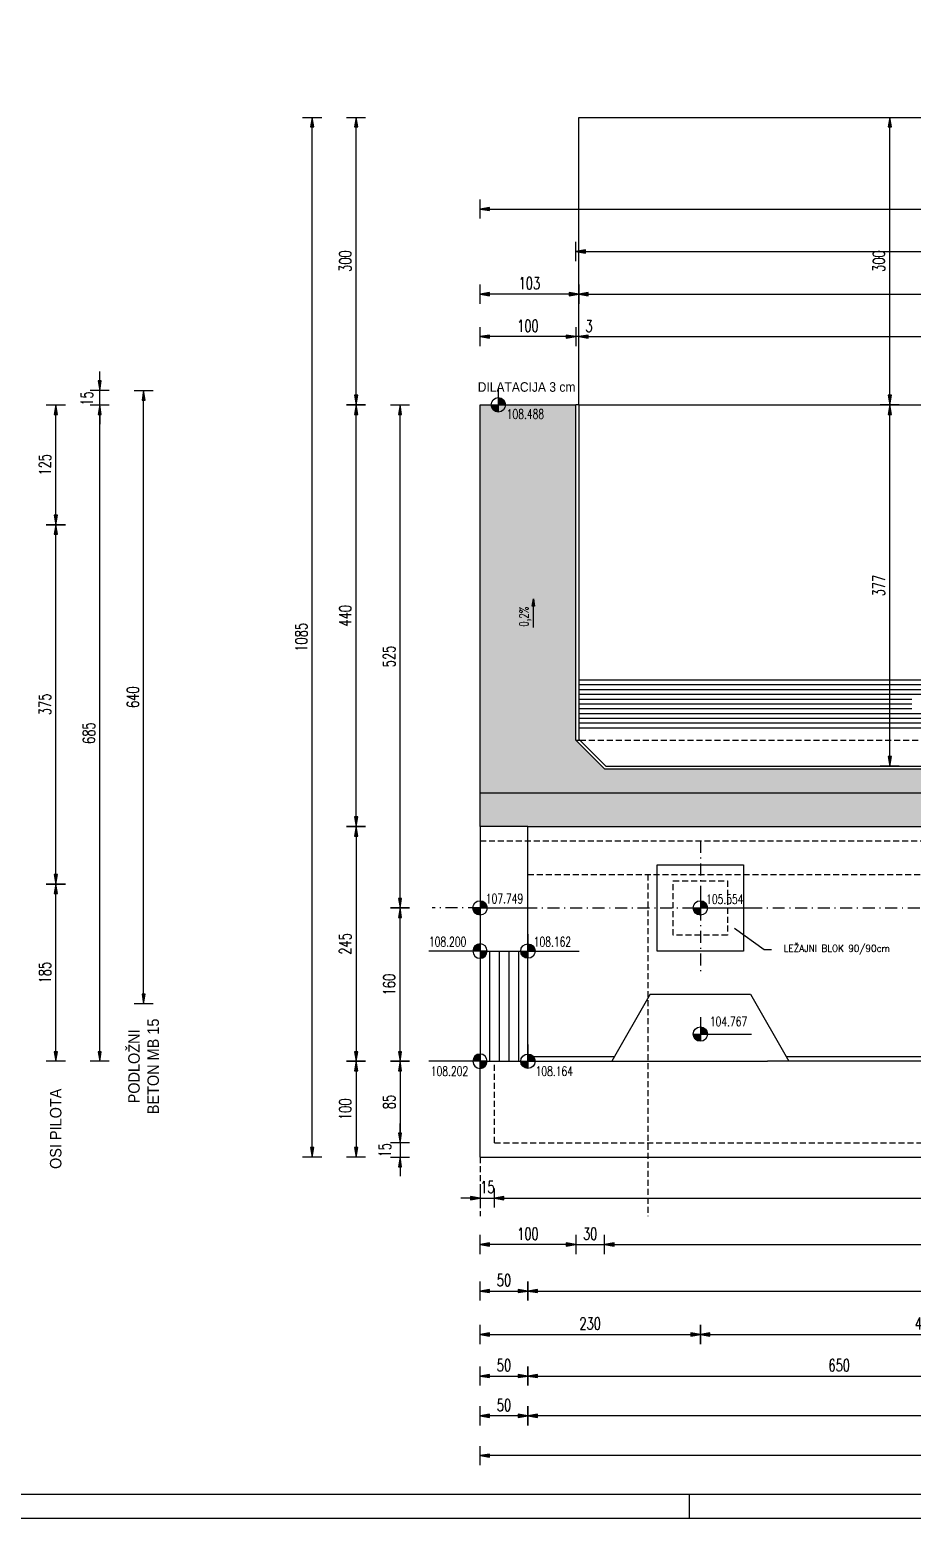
# Model space of a CAD drawing. Extents: x 4294 to 9958, y 64482 to 68154.
# Drawn here: x 6494 to 7415, y 64482 to 66035 of the extents above; entities that cross this region are included whole.
import ezdxf
from ezdxf.enums import TextEntityAlignment as Align

# ---------------------------------------------------------------- set-up
doc = ezdxf.new("R2010")
doc.units = 0
doc.header["$LTSCALE"] = 50
doc.header["$PDMODE"] = 34
doc.header["$PDSIZE"] = 5
doc.linetypes.add('CENTER', pattern=[0.47, 0.25, -0.1, 0.02, -0.1])
doc.linetypes.add('HIDDEN2', pattern=[0.1875, 0.125, -0.0625])
doc.layers.get('DEFPOINTS').update_dxf_attribs({"linetype": 'CONTINUOUS'})
for name, color, linetype in [('BETON', 7, 'CONTINUOUS'), ('BETON tan', 40, 'CONTINUOUS'), ('FILE', 8, 'CONTINUOUS'), ('KOTE', 4, 'CONTINUOUS'), ('NEVIDLJIVO', 9, 'HIDDEN2'), ('OSI', 2, 'CENTER'), ('POM', 9, 'CONTINUOUS'), ('TANKO', 8, 'CONTINUOUS'), ('TEKST', 7, 'CONTINUOUS')]:
    doc.layers.add(name, color=color, linetype=linetype)
doc.styles.add('KOTE', font='romans.shx', dxfattribs={"width": 0.7})
doc.styles.get("Standard").update_dxf_attribs({"font": 'romans.shx', "width": 0.9})
doc.dimstyles.new('M50', dxfattribs={"dimscale": 100, "dimtxt": 0.125, "dimasz": 0.1, "dimexe": 0.4, "dimexo": 2, "dimgap": 0.05, "dimtad": 1, "dimdec": 1, "dimrnd": 0.01, "dimdsep": 46, "dimtxsty": 'KOTE', "dimblk1": 'S', "dimblk2": 'S', "dimsah": 1, "dimcen": 0.4, "dimdle": 0.4, "dimse1": 1, "dimse2": 1, "dimclrd": 8, "dimclre": 251, "dimclrt": 4, "dimadec": 0, "dimazin": 0, "dimtfac": 1, "dimtdec": 1, "dimtmove": 2, "dimatfit": 3, "dimldrblk": 'S', "dimfxl": 0, "dimtvp": 1, "dimtolj": 1, "dimtzin": 4, "dimarcsym": 0})

# ---------------------------------------------------------------- blocks, each defined once
blk = doc.blocks.new('S')
at = {"layer": 'KOTE', "color": 9}
blk.add_line((0, 1), (0, -1), dxfattribs=at)
blk.add_lwpolyline([(-1, 0.17), (-1, -0.17), (0, 0)], close=True, dxfattribs=at)
at = {"layer": 'KOTE', "color": 9, "linetype": 'ByBlock'}
blk.add_solid([(-1, 0.17), (-1, -0.17), (0, 0)], dxfattribs=at)
blk = doc.blocks.new('*D302')
at = {"layer": 'DEFPOINTS', "color": 0}
for p in [(6114.4, 65143.4), (6521.2, 65143.4), (6204.4, 64958.4)]:
    blk.add_point(p, dxfattribs=at)
at = {"layer": 'POM', "color": 8, "lineweight": -2}
blk.add_line((6521.2, 64968.4), (6521.2, 65133.4), dxfattribs=at)
at = {"layer": 'POM', "color": 8, "lineweight": -2, "xscale": 10, "yscale": 10, "zscale": 10}
for p, rotation in [((6521.2, 65143.4), 90), ((6521.2, 64958.4), 270)]:
    blk.add_blockref('S', p, dxfattribs=dict(at, rotation=rotation))
at = {"layer": 'POM', "color": 4, "insert": (6509.9, 65050.9), "char_height": 12.5, "attachment_point": 5, "rotation": 90, "style": 'KOTE'}
blk.add_mtext('\\A1;185', dxfattribs=at)
blk = doc.blocks.new('*D303')
at = {"layer": 'DEFPOINTS', "color": 0}
for p in [(6114.4, 65518.4), (6521.2, 65518.4), (6114.4, 65143.4)]:
    blk.add_point(p, dxfattribs=at)
at = {"layer": 'POM', "color": 8, "lineweight": -2}
blk.add_line((6521.2, 65153.4), (6521.2, 65508.4), dxfattribs=at)
at = {"layer": 'POM', "color": 8, "lineweight": -2, "xscale": 10, "yscale": 10, "zscale": 10}
for p, rotation in [((6521.2, 65518.4), 90), ((6521.2, 65143.4), 270)]:
    blk.add_blockref('S', p, dxfattribs=dict(at, rotation=rotation))
at = {"layer": 'POM', "color": 4, "insert": (6509.9, 65330.9), "char_height": 12.5, "attachment_point": 5, "rotation": 90, "style": 'KOTE'}
blk.add_mtext('\\A1;375', dxfattribs=at)
blk = doc.blocks.new('*D304')
at = {"layer": 'DEFPOINTS', "color": 0}
for p in [(6304.4, 65643.4), (6521.2, 65643.4), (6114.4, 65518.4)]:
    blk.add_point(p, dxfattribs=at)
at = {"layer": 'POM', "color": 8, "lineweight": -2}
blk.add_line((6521.2, 65528.4), (6521.2, 65633.4), dxfattribs=at)
at = {"layer": 'POM', "color": 8, "lineweight": -2, "xscale": 10, "yscale": 10, "zscale": 10}
for p, rotation in [((6521.2, 65643.4), 90), ((6521.2, 65518.4), 270)]:
    blk.add_blockref('S', p, dxfattribs=dict(at, rotation=rotation))
at = {"layer": 'POM', "color": 4, "insert": (6509.9, 65580.9), "char_height": 12.5, "attachment_point": 5, "rotation": 90, "style": 'KOTE'}
blk.add_mtext('\\A1;125', dxfattribs=at)
blk = doc.blocks.new('*D305')
at = {"layer": 'DEFPOINTS', "color": 0}
for p in [(6304.4, 65643.4), (6567, 65643.4), (6204.4, 64958.4)]:
    blk.add_point(p, dxfattribs=at)
at = {"layer": 'POM', "color": 8, "lineweight": -2}
blk.add_line((6567, 64968.4), (6567, 65633.4), dxfattribs=at)
at = {"layer": 'POM', "color": 8, "lineweight": -2, "xscale": 10, "yscale": 10, "zscale": 10}
for p, rotation in [((6567, 65643.4), 90), ((6567, 64958.4), 270)]:
    blk.add_blockref('S', p, dxfattribs=dict(at, rotation=rotation))
at = {"layer": 'POM', "color": 4, "insert": (6555.8, 65300.9), "char_height": 12.5, "attachment_point": 5, "rotation": 90, "style": 'KOTE'}
blk.add_mtext('\\A1;685', dxfattribs=at)
blk = doc.blocks.new('*D307')
at = {"layer": 'DEFPOINTS', "color": 0}
for p in [(6219.4, 65658.4), (6567, 65658.4), (6304.4, 65643.4)]:
    blk.add_point(p, dxfattribs=at)
at = {"layer": 'POM', "color": 8, "lineweight": -2}
for p, q in [((6567, 65668.4), (6567, 65678.4)), ((6567, 65643.4), (6567, 65658.4)), ((6567, 65633.4), (6567, 65623.4))]:
    blk.add_line(p, q, dxfattribs=at)
at = {"layer": 'POM', "color": 8, "lineweight": -2, "xscale": 10, "yscale": 10, "zscale": 10}
for p, rotation in [((6567, 65658.4), 270), ((6567, 65643.4), 90)]:
    blk.add_blockref('S', p, dxfattribs=dict(at, rotation=rotation))
at = {"layer": 'POM', "color": 4, "insert": (6553.7, 65650.1), "char_height": 12.5, "attachment_point": 5, "rotation": 90, "style": 'KOTE'}
blk.add_mtext('\\A1;15', dxfattribs=at)
blk = doc.blocks.new('*D308')
at = {"layer": 'DEFPOINTS', "color": 0}
for p in [(6219.4, 65658.4), (6612.9, 65658.4), (6144.4, 65018.4)]:
    blk.add_point(p, dxfattribs=at)
at = {"layer": 'POM', "color": 8, "lineweight": -2}
blk.add_line((6612.9, 65028.4), (6612.9, 65648.4), dxfattribs=at)
at = {"layer": 'POM', "color": 8, "lineweight": -2, "xscale": 10, "yscale": 10, "zscale": 10}
for p, rotation in [((6612.9, 65658.4), 90), ((6612.9, 65018.4), 270)]:
    blk.add_blockref('S', p, dxfattribs=dict(at, rotation=rotation))
at = {"layer": 'POM', "color": 4, "insert": (6601.7, 65338.4), "char_height": 12.5, "attachment_point": 5, "rotation": 90, "style": 'KOTE'}
blk.add_mtext('\\A1;640', dxfattribs=at)
blk = doc.blocks.new('*D469')
at = {"layer": 'DEFPOINTS', "color": 0}
for p in [(8261, 65714.6), (7067, 65643.4), (8261, 65643.4)]:
    blk.add_point(p, dxfattribs=at)
at = {"layer": 'POM', "color": 8, "lineweight": -2}
blk.add_line((7077, 65714.6), (8251, 65714.6), dxfattribs=at)
at = {"layer": 'POM', "color": 8, "lineweight": -2, "xscale": 10, "yscale": 10, "zscale": 10, "rotation": 180}
blk.add_blockref('S', (7067, 65714.6), dxfattribs=at)
at = {"layer": 'POM', "color": 8, "lineweight": -2, "xscale": 10, "yscale": 10, "zscale": 10}
blk.add_blockref('S', (8261, 65714.6), dxfattribs=at)
at = {"layer": 'POM', "color": 4, "insert": (7664, 65725.9), "char_height": 12.5, "attachment_point": 5, "style": 'KOTE'}
blk.add_mtext('\\A1;1194', dxfattribs=at)
blk = doc.blocks.new('*D471')
at = {"layer": 'DEFPOINTS', "color": 0}
for p in [(8261, 65759), (7067, 65663), (8261, 65665.8)]:
    blk.add_point(p, dxfattribs=at)
at = {"layer": 'POM', "color": 8, "lineweight": -2}
blk.add_line((7077, 65759), (8251, 65759), dxfattribs=at)
at = {"layer": 'POM', "color": 8, "lineweight": -2, "xscale": 10, "yscale": 10, "zscale": 10, "rotation": 180}
blk.add_blockref('S', (7067, 65759), dxfattribs=at)
at = {"layer": 'POM', "color": 8, "lineweight": -2, "xscale": 10, "yscale": 10, "zscale": 10}
blk.add_blockref('S', (8261, 65759), dxfattribs=at)
at = {"layer": 'POM', "color": 4, "insert": (7664, 65770.3), "char_height": 12.5, "attachment_point": 5, "style": 'KOTE'}
blk.add_mtext('\\A1;1194', dxfattribs=at)
blk = doc.blocks.new('*D472')
at = {"layer": 'DEFPOINTS', "color": 0}
for p in [(7064, 65293.4), (7094, 65263.4), (7094, 64767.3)]:
    blk.add_point(p, dxfattribs=at)
at = {"layer": 'POM', "color": 8, "lineweight": -2}
for p, q in [((7054, 64767.3), (7044, 64767.3)), ((7064, 64767.3), (7094, 64767.3)), ((7104, 64767.3), (7114, 64767.3))]:
    blk.add_line(p, q, dxfattribs=at)
at = {"layer": 'POM', "color": 8, "lineweight": -2, "xscale": 10, "yscale": 10, "zscale": 10}
blk.add_blockref('S', (7064, 64767.3), dxfattribs=at)
at = {"layer": 'POM', "color": 8, "lineweight": -2, "xscale": 10, "yscale": 10, "zscale": 10, "rotation": 180}
blk.add_blockref('S', (7094, 64767.3), dxfattribs=at)
at = {"layer": 'POM', "color": 4, "insert": (7079, 64778.5), "char_height": 12.5, "attachment_point": 5, "style": 'KOTE'}
blk.add_mtext('\\A1;30', dxfattribs=at)
blk = doc.blocks.new('*D473')
at = {"layer": 'DEFPOINTS', "color": 0}
for p in [(7014, 64958.4), (6964, 64858.4), (7014, 64718.7)]:
    blk.add_point(p, dxfattribs=at)
at = {"layer": 'POM', "color": 8, "lineweight": -2}
blk.add_line((6974, 64718.7), (7004, 64718.7), dxfattribs=at)
at = {"layer": 'POM', "color": 8, "lineweight": -2, "xscale": 10, "yscale": 10, "zscale": 10, "rotation": 180}
blk.add_blockref('S', (6964, 64718.7), dxfattribs=at)
at = {"layer": 'POM', "color": 8, "lineweight": -2, "xscale": 10, "yscale": 10, "zscale": 10}
blk.add_blockref('S', (7014, 64718.7), dxfattribs=at)
at = {"layer": 'POM', "color": 4, "insert": (6989, 64730), "char_height": 12.5, "attachment_point": 5, "style": 'KOTE'}
blk.add_mtext('\\A1;50', dxfattribs=at)
blk = doc.blocks.new('*D474')
at = {"layer": 'DEFPOINTS', "color": 0}
for p in [(7014, 64958.4), (6964, 64858.4), (7014, 64630)]:
    blk.add_point(p, dxfattribs=at)
at = {"layer": 'POM', "color": 8, "lineweight": -2}
blk.add_line((6974, 64630), (7004, 64630), dxfattribs=at)
at = {"layer": 'POM', "color": 8, "lineweight": -2, "xscale": 10, "yscale": 10, "zscale": 10, "rotation": 180}
blk.add_blockref('S', (6964, 64630), dxfattribs=at)
at = {"layer": 'POM', "color": 8, "lineweight": -2, "xscale": 10, "yscale": 10, "zscale": 10}
blk.add_blockref('S', (7014, 64630), dxfattribs=at)
at = {"layer": 'POM', "color": 4, "insert": (6989, 64641.2), "char_height": 12.5, "attachment_point": 5, "style": 'KOTE'}
blk.add_mtext('\\A1;50', dxfattribs=at)
blk = doc.blocks.new('*D475')
at = {"layer": 'DEFPOINTS', "color": 0}
for p in [(6880.5, 65118.4), (6914, 65118.4), (6964, 64958.4)]:
    blk.add_point(p, dxfattribs=at)
at = {"layer": 'POM', "color": 8, "lineweight": -2}
blk.add_line((6880.5, 64968.4), (6880.5, 65108.4), dxfattribs=at)
at = {"layer": 'POM', "color": 8, "lineweight": -2, "xscale": 10, "yscale": 10, "zscale": 10}
for p, rotation in [((6880.5, 65118.4), 90), ((6880.5, 64958.4), 270)]:
    blk.add_blockref('S', p, dxfattribs=dict(at, rotation=rotation))
at = {"layer": 'POM', "color": 4, "insert": (6869.2, 65038.4), "char_height": 12.5, "attachment_point": 5, "rotation": 90, "style": 'KOTE'}
blk.add_mtext('\\A1;160', dxfattribs=at)
blk = doc.blocks.new('*D476')
at = {"layer": 'DEFPOINTS', "color": 0}
for p in [(6880.5, 65643.4), (6964, 65643.4), (6914, 65118.4)]:
    blk.add_point(p, dxfattribs=at)
at = {"layer": 'POM', "color": 8, "lineweight": -2}
blk.add_line((6880.5, 65128.4), (6880.5, 65633.4), dxfattribs=at)
at = {"layer": 'POM', "color": 8, "lineweight": -2, "xscale": 10, "yscale": 10, "zscale": 10}
for p, rotation in [((6880.5, 65643.4), 90), ((6880.5, 65118.4), 270)]:
    blk.add_blockref('S', p, dxfattribs=dict(at, rotation=rotation))
at = {"layer": 'POM', "color": 4, "insert": (6869.2, 65380.9), "char_height": 12.5, "attachment_point": 5, "rotation": 90, "style": 'KOTE'}
blk.add_mtext('\\A1;525', dxfattribs=at)
blk = doc.blocks.new('*D477')
at = {"layer": 'DEFPOINTS', "color": 0}
for p in [(6834.6, 65643.4), (6964, 65643.4), (6964, 65203.4)]:
    blk.add_point(p, dxfattribs=at)
at = {"layer": 'POM', "color": 8, "lineweight": -2}
blk.add_line((6834.6, 65213.4), (6834.6, 65633.4), dxfattribs=at)
at = {"layer": 'POM', "color": 8, "lineweight": -2, "xscale": 10, "yscale": 10, "zscale": 10}
for p, rotation in [((6834.6, 65643.4), 90), ((6834.6, 65203.4), 270)]:
    blk.add_blockref('S', p, dxfattribs=dict(at, rotation=rotation))
at = {"layer": 'POM', "color": 4, "insert": (6823.4, 65423.4), "char_height": 12.5, "attachment_point": 5, "rotation": 90, "style": 'KOTE'}
blk.add_mtext('\\A1;440', dxfattribs=at)
blk = doc.blocks.new('*D484')
at = {"layer": 'BETON tan', "color": 8, "lineweight": -2}
for p, q in [((7054, 65714.6), (7044, 65714.6)), ((7067, 65714.6), (7064, 65714.6)), ((7077, 65714.6), (7087, 65714.6))]:
    blk.add_line(p, q, dxfattribs=at)
at = {"layer": 'DEFPOINTS', "color": 0}
for p in [(7064, 65714.6), (7064, 65643.4), (7067, 65643.4)]:
    blk.add_point(p, dxfattribs=at)
at = {"layer": 'BETON tan', "color": 8, "lineweight": -2, "xscale": 10, "yscale": 10, "zscale": 10}
blk.add_blockref('S', (7064, 65714.6), dxfattribs=at)
at = {"layer": 'BETON tan', "color": 8, "lineweight": -2, "xscale": 10, "yscale": 10, "zscale": 10, "rotation": 180}
blk.add_blockref('S', (7067, 65714.6), dxfattribs=at)
at = {"layer": 'BETON tan', "color": 4, "insert": (7077.8, 65725.7), "char_height": 12.5, "attachment_point": 5, "style": 'KOTE'}
blk.add_mtext('\\A1;3', dxfattribs=at)
blk = doc.blocks.new('*D485')
at = {"layer": 'BETON tan', "color": 8, "lineweight": -2}
blk.add_line((7054, 65714.6), (6974, 65714.6), dxfattribs=at)
at = {"layer": 'DEFPOINTS', "color": 0}
for p in [(6964, 65714.6), (6964, 65643.4), (7064, 65643.4)]:
    blk.add_point(p, dxfattribs=at)
at = {"layer": 'BETON tan', "color": 8, "lineweight": -2, "xscale": 10, "yscale": 10, "zscale": 10, "rotation": 180}
blk.add_blockref('S', (6964, 65714.6), dxfattribs=at)
at = {"layer": 'BETON tan', "color": 8, "lineweight": -2, "xscale": 10, "yscale": 10, "zscale": 10}
blk.add_blockref('S', (7064, 65714.6), dxfattribs=at)
at = {"layer": 'BETON tan', "color": 4, "insert": (7014, 65725.9), "char_height": 12.5, "attachment_point": 5, "style": 'KOTE'}
blk.add_mtext('\\A1;100', dxfattribs=at)
blk = doc.blocks.new('*D487')
at = {"layer": 'DEFPOINTS', "color": 0}
for p in [(6788.8, 65943.4), (7067, 65943.4), (6964, 64858.4)]:
    blk.add_point(p, dxfattribs=at)
at = {"layer": 'POM', "color": 8, "lineweight": -2}
blk.add_line((6788.8, 64868.4), (6788.8, 65933.4), dxfattribs=at)
at = {"layer": 'POM', "color": 8, "lineweight": -2, "xscale": 10, "yscale": 10, "zscale": 10}
for p, rotation in [((6788.8, 65943.4), 90), ((6788.8, 64858.4), 270)]:
    blk.add_blockref('S', p, dxfattribs=dict(at, rotation=rotation))
at = {"layer": 'POM', "color": 4, "insert": (6777.5, 65400.9), "char_height": 12.5, "attachment_point": 5, "rotation": 90, "style": 'KOTE'}
blk.add_mtext('\\A1;1085', dxfattribs=at)
blk = doc.blocks.new('*D488')
at = {"layer": 'BETON tan', "color": 8, "lineweight": -2}
blk.add_line((6834.6, 65193.4), (6834.6, 64968.4), dxfattribs=at)
at = {"layer": 'DEFPOINTS', "color": 0}
for p in [(6964, 65203.4), (6834.6, 64958.4), (6964, 64958.4)]:
    blk.add_point(p, dxfattribs=at)
at = {"layer": 'BETON tan', "color": 8, "lineweight": -2, "xscale": 10, "yscale": 10, "zscale": 10}
for p, rotation in [((6834.6, 65203.4), 90), ((6834.6, 64958.4), 270)]:
    blk.add_blockref('S', p, dxfattribs=dict(at, rotation=rotation))
at = {"layer": 'BETON tan', "color": 4, "insert": (6823.4, 65080.9), "char_height": 12.5, "attachment_point": 5, "rotation": 90, "style": 'KOTE'}
blk.add_mtext('\\A1;245', dxfattribs=at)
blk = doc.blocks.new('*D492')
at = {"layer": 'BETON tan', "color": 8, "lineweight": -2}
blk.add_line((7104, 64767.3), (8224, 64767.3), dxfattribs=at)
at = {"layer": 'DEFPOINTS', "color": 0}
for p in [(7094, 65263.4), (8234, 65263.4), (8234, 64767.3)]:
    blk.add_point(p, dxfattribs=at)
at = {"layer": 'BETON tan', "color": 8, "lineweight": -2, "xscale": 10, "yscale": 10, "zscale": 10, "rotation": 180}
blk.add_blockref('S', (7094, 64767.3), dxfattribs=at)
at = {"layer": 'BETON tan', "color": 8, "lineweight": -2, "xscale": 10, "yscale": 10, "zscale": 10}
blk.add_blockref('S', (8234, 64767.3), dxfattribs=at)
at = {"layer": 'BETON tan', "color": 4, "insert": (7664, 64778.5), "char_height": 12.5, "attachment_point": 5, "style": 'KOTE'}
blk.add_mtext('\\A1;1140', dxfattribs=at)
blk = doc.blocks.new('*D494')
at = {"layer": 'DEFPOINTS', "color": 0}
for p in [(7194, 65048.4), (6964, 64858.4), (7194, 64673.4)]:
    blk.add_point(p, dxfattribs=at)
at = {"layer": 'POM', "color": 8, "lineweight": -2}
blk.add_line((6974, 64673.4), (7184, 64673.4), dxfattribs=at)
at = {"layer": 'POM', "color": 8, "lineweight": -2, "xscale": 10, "yscale": 10, "zscale": 10, "rotation": 180}
blk.add_blockref('S', (6964, 64673.4), dxfattribs=at)
at = {"layer": 'POM', "color": 8, "lineweight": -2, "xscale": 10, "yscale": 10, "zscale": 10}
blk.add_blockref('S', (7194, 64673.4), dxfattribs=at)
at = {"layer": 'POM', "color": 4, "insert": (7079, 64684.7), "char_height": 12.5, "attachment_point": 5, "style": 'KOTE'}
blk.add_mtext('\\A1;230', dxfattribs=at)
blk = doc.blocks.new('*D495')
at = {"layer": 'DEFPOINTS', "color": 0}
for p in [(7194, 65048.4), (7664, 64928.4), (7664, 64673.4)]:
    blk.add_point(p, dxfattribs=at)
at = {"layer": 'POM', "color": 8, "lineweight": -2}
blk.add_line((7204, 64673.4), (7654, 64673.4), dxfattribs=at)
at = {"layer": 'POM', "color": 8, "lineweight": -2, "xscale": 10, "yscale": 10, "zscale": 10, "rotation": 180}
blk.add_blockref('S', (7194, 64673.4), dxfattribs=at)
at = {"layer": 'POM', "color": 8, "lineweight": -2, "xscale": 10, "yscale": 10, "zscale": 10}
blk.add_blockref('S', (7664, 64673.4), dxfattribs=at)
at = {"layer": 'POM', "color": 4, "insert": (7429, 64684.7), "char_height": 12.5, "attachment_point": 5, "style": 'KOTE'}
blk.add_mtext('\\A1;470', dxfattribs=at)
blk = doc.blocks.new('*D498')
at = {"layer": 'BETON tan', "color": 8, "lineweight": -2}
blk.add_line((7024, 64718.7), (8304, 64718.7), dxfattribs=at)
at = {"layer": 'DEFPOINTS', "color": 0}
for p in [(7014, 65203.4), (8314, 64958.4), (8314, 64718.7)]:
    blk.add_point(p, dxfattribs=at)
at = {"layer": 'BETON tan', "color": 8, "lineweight": -2, "xscale": 10, "yscale": 10, "zscale": 10, "rotation": 180}
blk.add_blockref('S', (7014, 64718.7), dxfattribs=at)
at = {"layer": 'BETON tan', "color": 8, "lineweight": -2, "xscale": 10, "yscale": 10, "zscale": 10}
blk.add_blockref('S', (8314, 64718.7), dxfattribs=at)
at = {"layer": 'BETON tan', "color": 4, "insert": (7664, 64730), "char_height": 12.5, "attachment_point": 5, "style": 'KOTE'}
blk.add_mtext('\\A1;1300', dxfattribs=at)
blk = doc.blocks.new('*D500')
at = {"layer": 'BETON tan', "color": 8, "lineweight": -2}
blk.add_line((7024, 64630), (7654, 64630), dxfattribs=at)
at = {"layer": 'DEFPOINTS', "color": 0}
for p in [(7014, 64958.4), (7664, 64928.4), (7664, 64630)]:
    blk.add_point(p, dxfattribs=at)
at = {"layer": 'BETON tan', "color": 8, "lineweight": -2, "xscale": 10, "yscale": 10, "zscale": 10, "rotation": 180}
blk.add_blockref('S', (7014, 64630), dxfattribs=at)
at = {"layer": 'BETON tan', "color": 8, "lineweight": -2, "xscale": 10, "yscale": 10, "zscale": 10}
blk.add_blockref('S', (7664, 64630), dxfattribs=at)
at = {"layer": 'BETON tan', "color": 4, "insert": (7339, 64641.2), "char_height": 12.5, "attachment_point": 5, "style": 'KOTE'}
blk.add_mtext('\\A1;650', dxfattribs=at)
blk = doc.blocks.new('*D504')
at = {"layer": 'BETON tan', "color": 8, "lineweight": -2}
blk.add_line((8304, 64588.4), (7024, 64588.4), dxfattribs=at)
at = {"layer": 'DEFPOINTS', "color": 0}
for p in [(7014, 64958.4), (8314, 64958.4), (7014, 64588.4)]:
    blk.add_point(p, dxfattribs=at)
at = {"layer": 'BETON tan', "color": 8, "lineweight": -2, "xscale": 10, "yscale": 10, "zscale": 10, "rotation": 180}
blk.add_blockref('S', (7014, 64588.4), dxfattribs=at)
at = {"layer": 'BETON tan', "color": 8, "lineweight": -2, "xscale": 10, "yscale": 10, "zscale": 10}
blk.add_blockref('S', (8314, 64588.4), dxfattribs=at)
at = {"layer": 'BETON tan', "color": 4, "insert": (7664, 64599.7), "char_height": 12.5, "attachment_point": 5, "style": 'KOTE'}
blk.add_mtext('\\A1;1300', dxfattribs=at)
blk = doc.blocks.new('*D505')
at = {"layer": 'BETON tan', "color": 8, "lineweight": -2}
blk.add_line((7004, 64588.4), (6974, 64588.4), dxfattribs=at)
at = {"layer": 'DEFPOINTS', "color": 0}
for p in [(7014, 64958.4), (6964, 64858.4), (6964, 64588.4)]:
    blk.add_point(p, dxfattribs=at)
at = {"layer": 'BETON tan', "color": 8, "lineweight": -2, "xscale": 10, "yscale": 10, "zscale": 10, "rotation": 180}
blk.add_blockref('S', (6964, 64588.4), dxfattribs=at)
at = {"layer": 'BETON tan', "color": 8, "lineweight": -2, "xscale": 10, "yscale": 10, "zscale": 10}
blk.add_blockref('S', (7014, 64588.4), dxfattribs=at)
at = {"layer": 'BETON tan', "color": 4, "insert": (6989, 64599.7), "char_height": 12.5, "attachment_point": 5, "style": 'KOTE'}
blk.add_mtext('\\A1;50', dxfattribs=at)
blk = doc.blocks.new('STR')
at = {"layer": 'KOTE', "color": 9}
blk.add_lwpolyline([(-1, 0.17), (-1, -0.17), (0, 0)], close=True, dxfattribs=at)
at = {"layer": 'KOTE', "color": 9, "linetype": 'ByBlock'}
blk.add_solid([(-1, 0.17), (-1, -0.17), (0, 0)], dxfattribs=at)
blk = doc.blocks.new('*D512')
at = {"layer": 'BETON tan', "color": 8, "lineweight": -2}
blk.add_line((7391.7, 65276.4), (7391.7, 65633.4), dxfattribs=at)
at = {"layer": 'DEFPOINTS', "color": 0}
for p in [(7391.7, 65643.4), (7397.2, 65643.4), (7397.2, 65266.4)]:
    blk.add_point(p, dxfattribs=at)
at = {"layer": 'BETON tan', "color": 8, "lineweight": -2, "xscale": 10, "yscale": 10, "zscale": 10}
for p, rotation in [((7391.7, 65643.4), 90), ((7391.7, 65266.4), 270)]:
    blk.add_blockref('S', p, dxfattribs=dict(at, rotation=rotation))
at = {"layer": 'BETON tan', "color": 4, "insert": (7380.4, 65454.9), "char_height": 12.5, "attachment_point": 5, "rotation": 90, "style": 'KOTE'}
blk.add_mtext('\\A1;377', dxfattribs=at)
blk = doc.blocks.new('*D513')
at = {"layer": 'BETON tan', "color": 8, "lineweight": -2}
blk.add_line((7054, 64767.3), (6974, 64767.3), dxfattribs=at)
at = {"layer": 'DEFPOINTS', "color": 0}
for p in [(7064, 65293.4), (6964, 64858.4), (6964, 64767.3)]:
    blk.add_point(p, dxfattribs=at)
at = {"layer": 'BETON tan', "color": 8, "lineweight": -2, "xscale": 10, "yscale": 10, "zscale": 10, "rotation": 180}
blk.add_blockref('S', (6964, 64767.3), dxfattribs=at)
at = {"layer": 'BETON tan', "color": 8, "lineweight": -2, "xscale": 10, "yscale": 10, "zscale": 10}
blk.add_blockref('S', (7064, 64767.3), dxfattribs=at)
at = {"layer": 'BETON tan', "color": 4, "insert": (7014, 64778.5), "char_height": 12.5, "attachment_point": 5, "style": 'KOTE'}
blk.add_mtext('\\A1;100', dxfattribs=at)
blk = doc.blocks.new('*D579')
at = {"layer": 'DEFPOINTS', "color": 0}
for p in [(8264, 65803.4), (7064, 65643.4), (8264, 65643.4)]:
    blk.add_point(p, dxfattribs=at)
at = {"layer": 'POM', "color": 8, "lineweight": -2}
blk.add_line((7074, 65803.4), (8254, 65803.4), dxfattribs=at)
at = {"layer": 'POM', "color": 8, "lineweight": -2, "xscale": 10, "yscale": 10, "zscale": 10, "rotation": 180}
blk.add_blockref('S', (7064, 65803.4), dxfattribs=at)
at = {"layer": 'POM', "color": 8, "lineweight": -2, "xscale": 10, "yscale": 10, "zscale": 10}
blk.add_blockref('S', (8264, 65803.4), dxfattribs=at)
at = {"layer": 'POM', "color": 4, "insert": (7664, 65814.7), "char_height": 12.5, "attachment_point": 5, "style": 'KOTE'}
blk.add_mtext('\\A1;1200', dxfattribs=at)
blk = doc.blocks.new('*D589')
at = {"layer": 'DEFPOINTS', "color": 0}
for p in [(8364, 65847.8), (6964, 65643.4), (8364, 65643.4)]:
    blk.add_point(p, dxfattribs=at)
at = {"layer": 'POM', "color": 8, "lineweight": -2}
blk.add_line((6974, 65847.8), (8354, 65847.8), dxfattribs=at)
at = {"layer": 'POM', "color": 8, "lineweight": -2, "xscale": 10, "yscale": 10, "zscale": 10, "rotation": 180}
blk.add_blockref('S', (6964, 65847.8), dxfattribs=at)
at = {"layer": 'POM', "color": 8, "lineweight": -2, "xscale": 10, "yscale": 10, "zscale": 10}
blk.add_blockref('S', (8364, 65847.8), dxfattribs=at)
at = {"layer": 'POM', "color": 4, "insert": (7664, 65859), "char_height": 12.5, "attachment_point": 5, "style": 'KOTE'}
blk.add_mtext('\\A1;1400', dxfattribs=at)
blk = doc.blocks.new('*D591')
at = {"layer": 'BETON tan', "color": 8, "lineweight": -2}
blk.add_line((7057, 65759), (6974, 65759), dxfattribs=at)
at = {"layer": 'DEFPOINTS', "color": 0}
for p in [(6964, 65759), (6964, 65643.4), (7067, 65643.4)]:
    blk.add_point(p, dxfattribs=at)
at = {"layer": 'BETON tan', "color": 8, "lineweight": -2, "xscale": 10, "yscale": 10, "zscale": 10, "rotation": 180}
blk.add_blockref('S', (6964, 65759), dxfattribs=at)
at = {"layer": 'BETON tan', "color": 8, "lineweight": -2, "xscale": 10, "yscale": 10, "zscale": 10}
blk.add_blockref('S', (7067, 65759), dxfattribs=at)
at = {"layer": 'BETON tan', "color": 4, "insert": (7015.5, 65770.3), "char_height": 12.5, "attachment_point": 5, "style": 'KOTE'}
blk.add_mtext('\\A1;103', dxfattribs=at)
blk = doc.blocks.new('*D592')
at = {"layer": 'BETON tan', "color": 8, "lineweight": -2}
blk.add_line((7391.7, 65653.4), (7391.7, 65933.4), dxfattribs=at)
at = {"layer": 'DEFPOINTS', "color": 0}
for p in [(7391.7, 65943.4), (7401.7, 65943.4), (7401.7, 65643.4)]:
    blk.add_point(p, dxfattribs=at)
at = {"layer": 'BETON tan', "color": 8, "lineweight": -2, "xscale": 10, "yscale": 10, "zscale": 10}
for p, rotation in [((7391.7, 65943.4), 90), ((7391.7, 65643.4), 270)]:
    blk.add_blockref('S', p, dxfattribs=dict(at, rotation=rotation))
at = {"layer": 'BETON tan', "color": 4, "insert": (7380.4, 65793.4), "char_height": 12.5, "attachment_point": 5, "rotation": 90, "style": 'KOTE'}
blk.add_mtext('\\A1;300', dxfattribs=at)
blk = doc.blocks.new('*D594')
at = {"layer": 'BETON tan', "color": 8, "lineweight": -2}
blk.add_line((6834.6, 65653.4), (6834.6, 65933.4), dxfattribs=at)
at = {"layer": 'DEFPOINTS', "color": 0}
for p in [(6834.6, 65943.4), (7067, 65943.4), (6964, 65643.4)]:
    blk.add_point(p, dxfattribs=at)
at = {"layer": 'BETON tan', "color": 8, "lineweight": -2, "xscale": 10, "yscale": 10, "zscale": 10}
for p, rotation in [((6834.6, 65943.4), 90), ((6834.6, 65643.4), 270)]:
    blk.add_blockref('S', p, dxfattribs=dict(at, rotation=rotation))
at = {"layer": 'BETON tan', "color": 4, "insert": (6823.4, 65793.4), "char_height": 12.5, "attachment_point": 5, "rotation": 90, "style": 'KOTE'}
blk.add_mtext('\\A1;300', dxfattribs=at)
blk = doc.blocks.new('*D635')
at = {"layer": 'BETON tan', "color": 8, "lineweight": -2}
blk.add_line((8354, 64546.9), (6974, 64546.9), dxfattribs=at)
at = {"layer": 'DEFPOINTS', "color": 0}
for p in [(6964, 64858.4), (8364, 64858.4), (6964, 64546.9)]:
    blk.add_point(p, dxfattribs=at)
at = {"layer": 'BETON tan', "color": 8, "lineweight": -2, "xscale": 10, "yscale": 10, "zscale": 10, "rotation": 180}
blk.add_blockref('S', (6964, 64546.9), dxfattribs=at)
at = {"layer": 'BETON tan', "color": 8, "lineweight": -2, "xscale": 10, "yscale": 10, "zscale": 10}
blk.add_blockref('S', (8364, 64546.9), dxfattribs=at)
at = {"layer": 'BETON tan', "color": 4, "insert": (7664, 64558.1), "char_height": 12.5, "attachment_point": 5, "style": 'KOTE'}
blk.add_mtext('\\A1;1400', dxfattribs=at)
blk = doc.blocks.new('*D636')
at = {"layer": 'DEFPOINTS', "color": 0}
for p in [(6979, 64873.4), (6979, 64815.7), (6964, 64796.7)]:
    blk.add_point(p, dxfattribs=at)
at = {"layer": 'POM', "color": 8, "lineweight": -2}
for p, q in [((6954, 64815.7), (6944, 64815.7)), ((6964, 64815.7), (6979, 64815.7)), ((6989, 64815.7), (6999, 64815.7))]:
    blk.add_line(p, q, dxfattribs=at)
at = {"layer": 'POM', "color": 8, "lineweight": -2, "xscale": 10, "yscale": 10, "zscale": 10}
blk.add_blockref('S', (6964, 64815.7), dxfattribs=at)
at = {"layer": 'POM', "color": 8, "lineweight": -2, "xscale": 10, "yscale": 10, "zscale": 10, "rotation": 180}
blk.add_blockref('S', (6979, 64815.7), dxfattribs=at)
at = {"layer": 'POM', "color": 4, "insert": (6971.8, 64827.2), "char_height": 12.5, "attachment_point": 5, "style": 'KOTE'}
blk.add_mtext('\\A1;15', dxfattribs=at)
blk = doc.blocks.new('*D637')
at = {"layer": 'DEFPOINTS', "color": 0}
for p in [(6979, 64873.4), (8349, 64873.4), (8349, 64815.7)]:
    blk.add_point(p, dxfattribs=at)
at = {"layer": 'POM', "color": 8, "lineweight": -2}
blk.add_line((6989, 64815.7), (8339, 64815.7), dxfattribs=at)
at = {"layer": 'POM', "color": 8, "lineweight": -2, "xscale": 10, "yscale": 10, "zscale": 10, "rotation": 180}
blk.add_blockref('S', (6979, 64815.7), dxfattribs=at)
at = {"layer": 'POM', "color": 8, "lineweight": -2, "xscale": 10, "yscale": 10, "zscale": 10}
blk.add_blockref('S', (8349, 64815.7), dxfattribs=at)
at = {"layer": 'POM', "color": 4, "insert": (7664, 64826.9), "char_height": 12.5, "attachment_point": 5, "style": 'KOTE'}
blk.add_mtext('\\A1;1370', dxfattribs=at)
blk = doc.blocks.new('*D639')
at = {"layer": 'DEFPOINTS', "color": 0}
for p in [(6964, 64958.4), (6834.6, 64858.4), (6964, 64858.4)]:
    blk.add_point(p, dxfattribs=at)
at = {"layer": 'POM', "color": 8, "lineweight": -2}
blk.add_line((6834.6, 64948.4), (6834.6, 64868.4), dxfattribs=at)
at = {"layer": 'POM', "color": 8, "lineweight": -2, "xscale": 10, "yscale": 10, "zscale": 10}
for p, rotation in [((6834.6, 64958.4), 90), ((6834.6, 64858.4), 270)]:
    blk.add_blockref('S', p, dxfattribs=dict(at, rotation=rotation))
at = {"layer": 'POM', "color": 4, "insert": (6823.4, 64908.4), "char_height": 12.5, "attachment_point": 5, "rotation": 90, "style": 'KOTE'}
blk.add_mtext('\\A1;100', dxfattribs=at)
blk = doc.blocks.new('*D640')
at = {"layer": 'DEFPOINTS', "color": 0}
for p in [(6964, 64958.4), (6880.5, 64873.4), (6979, 64873.4)]:
    blk.add_point(p, dxfattribs=at)
at = {"layer": 'POM', "color": 8, "lineweight": -2}
blk.add_line((6880.5, 64948.4), (6880.5, 64883.4), dxfattribs=at)
at = {"layer": 'POM', "color": 8, "lineweight": -2, "xscale": 10, "yscale": 10, "zscale": 10}
for p, rotation in [((6880.5, 64958.4), 90), ((6880.5, 64873.4), 270)]:
    blk.add_blockref('S', p, dxfattribs=dict(at, rotation=rotation))
at = {"layer": 'POM', "color": 4, "insert": (6869.2, 64915.9), "char_height": 12.5, "attachment_point": 5, "rotation": 90, "style": 'KOTE'}
blk.add_mtext('\\A1;85', dxfattribs=at)
blk = doc.blocks.new('*D641')
at = {"layer": 'DEFPOINTS', "color": 0}
for p in [(6979, 64873.4), (6880.5, 64858.4), (6964, 64858.4)]:
    blk.add_point(p, dxfattribs=at)
at = {"layer": 'POM', "color": 8, "lineweight": -2}
for p, q in [((6880.5, 64883.4), (6880.5, 64893.4)), ((6880.5, 64873.4), (6880.5, 64858.4)), ((6880.5, 64848.4), (6880.5, 64838.4))]:
    blk.add_line(p, q, dxfattribs=at)
at = {"layer": 'POM', "color": 8, "lineweight": -2, "xscale": 10, "yscale": 10, "zscale": 10}
for p, rotation in [((6880.5, 64873.4), 270), ((6880.5, 64858.4), 90)]:
    blk.add_blockref('S', p, dxfattribs=dict(at, rotation=rotation))
at = {"layer": 'POM', "color": 4, "insert": (6864.8, 64865.7), "char_height": 12.5, "attachment_point": 5, "rotation": 90, "style": 'KOTE'}
blk.add_mtext('\\A1;15', dxfattribs=at)
blk = doc.blocks.new('A$C113171CC')
at = {"layer": 'POM'}
for p, q in [((-161.3, 56.6), (-161.3, 31.6)), ((-168.8, 39.1), (-107.9, 39.1))]:
    blk.add_line(p, q, dxfattribs=at)
at = {"layer": 'POM', "const_width": 7.5}
for points in [[(-165.1, 39.1, 0.414214), (-161.3, 35.3, 0.414214)], [(-157.6, 39.1, 0.414214), (-161.3, 42.8, 1)]]:
    blk.add_lwpolyline(points, format="xyb", dxfattribs=at)
at = {"layer": 'POM'}
blk.add_circle((-161.3, 39.1), 7.5, dxfattribs=at)

msp = doc.modelspace()

# ---------------------------------------------------------------- hatches: boundary and pattern name
at = {"layer": 'BETON tan'}
h = msp.add_hatch(dxfattribs=at)
h.set_pattern_fill('DOTS', color=256, style=0)
h.paths.add_polyline_path([(7064.02, 65643.45), (6964.02, 65643.45), (6964.02, 65238.45), (7064.02, 65238.45)])
h.paths.add_polyline_path([(7019.6, 65408.91), (7019.6, 65435.74), (7002.86, 65435.74), (7002.86, 65408.91)], flags=24)
h.paths.add_polyline_path([(6991.37, 65626.36), (7036.7, 65626.36), (7036.7, 65641.36), (6991.37, 65641.36)], flags=24)
h = msp.add_hatch(dxfattribs=at)
h.set_pattern_fill('DOTS', color=256, style=0)
h.paths.add_polyline_path([(7064.02, 65238.45), (7064.02, 65293.45), (7094.02, 65263.45), (7414.51, 65263.45), (7414.5, 65238.45)])
h = msp.add_hatch(dxfattribs=at)
h.set_pattern_fill('DOTS', color=256, style=0)
h.paths.add_polyline_path([(7414.5, 65238.45), (7913.53, 65238.45), (7913.53, 65263.45), (7414.5, 65263.45)])
h.paths.add_polyline_path([(7416.52, 65248.34), (7416.52, 65260.42), (7435.27, 65260.42), (7435.27, 65248.34)], flags=24)
h.paths.add_polyline_path([(7673.42, 65241.87), (7718.75, 65241.87), (7718.75, 65256.87), (7673.42, 65256.87)], flags=24)
h = msp.add_hatch(dxfattribs=at)
h.set_pattern_fill('DOTS', color=256, scale=2, style=0)
h.paths.add_polyline_path([(6964.02, 65203.45), (7400.89, 65203.45), (7400.89, 65238.45), (6964.02, 65238.45)])
h = msp.add_hatch(dxfattribs=at)
h.set_pattern_fill('DOTS', color=256, scale=2, style=0)
h.paths.add_polyline_path([(7927.14, 65203.45), (7400.89, 65203.45), (7400.89, 65238.45), (7927.14, 65238.45)])
h.paths.add_polyline_path([(7778.81, 65231.25), (8054.05, 65231.25), (8054.05, 65212.84), (7778.81, 65212.84)], flags=9)
h.paths.add_polyline_path([(7673.42, 65222.72), (7718.75, 65222.72), (7718.75, 65237.72), (7673.42, 65237.72)], flags=24)

# ---------------------------------------------------------------- linework, layer by layer
at = {"layer": 'BETON'}
for p, q in [((6964.02, 65643.45), (7064.02, 65643.45)), ((6964.02, 65203.45), (6964.02, 65643.45)), ((7064.02, 65293.45), (7064.02, 65643.45)), ((7094.02, 65263.45), (7064.02, 65293.45)), ((7094.02, 65263.45), (7664.02, 65263.45)), ((6964.02, 65238.45), (7664.02, 65238.45)), ((7014.02, 65203.45), (6964.02, 65203.45)), ((7014.02, 65203.45), (8314.02, 65203.45))]:
    msp.add_line(p, q, dxfattribs=at)
for points in [[(4294.49, 64481.61), (9957.6, 64481.61), (9957.6, 68153.83), (4294.49, 68153.83)], [(4419.49, 64506.61), (9932.6, 64506.61), (9932.6, 68128.83), (4419.49, 68128.83)]]:
    msp.add_lwpolyline(points, close=True, dxfattribs=at)
at = {"layer": 'BETON tan'}
for p, q in [((7067.02, 65943.45), (8261.02, 65943.45)), ((7067.02, 65643.45), (7067.02, 65943.45)), ((7067.02, 65643.45), (7064.02, 65643.45)), ((7067.02, 65643.45), (8261.02, 65643.45)), ((7067.02, 65643.45), (7067.02, 65294.69)), ((7067.02, 65356.45), (8261.02, 65356.45)), ((7067.02, 65306.45), (8261.02, 65306.45)), ((7064.02, 65293.45), (7068.26, 65293.45)), ((7095.26, 65266.45), (7067.02, 65294.69)), ((7095.26, 65266.45), (8232.77, 65266.45)), ((6964.02, 65203.45), (6964.02, 64958.45)), ((7014.02, 64958.45), (7014.02, 65203.45)), ((6964.02, 65073.45), (7014.02, 65073.45)), ((7141.52, 65028.45), (7101.52, 64958.45)), ((7141.52, 65028.45), (7246.52, 65028.45)), ((7246.52, 65028.45), (7286.52, 64958.45)), ((6964.02, 64858.45), (6964.02, 64958.45)), ((6964.02, 64958.45), (7264.02, 64958.45)), ((7014.02, 64963.45), (7104.37, 64963.45)), ((8064.02, 64958.45), (7264.02, 64958.45)), ((7283.66, 64963.45), (7574.37, 64963.45)), ((6964.02, 64858.45), (8364.02, 64858.45))]:
    msp.add_line(p, q, dxfattribs=at)
msp.add_lwpolyline([(7149.02, 65163.45), (7239.02, 65163.45), (7239.02, 65073.45), (7149.02, 65073.45)], close=True, dxfattribs=at)
at = {"layer": 'FILE'}
msp.add_line((7182.6, 64481.61), (7182.6, 64506.61), dxfattribs=at)
at = {"layer": 'NEVIDLJIVO'}
for p, q in [((7068.26, 65293.45), (8259.77, 65293.45)), ((6964.02, 65188.45), (8364.02, 65188.45)), ((7014.02, 65153.45), (8314.02, 65153.45)), ((7139.02, 65153.45), (7139.02, 64796.72)), ((6979.02, 64873.45), (6979.02, 64958.45)), ((6979.02, 64873.45), (8349.02, 64873.45)), ((6964.02, 64858.45), (6964.02, 64796.72))]:
    msp.add_line(p, q, dxfattribs=at)
msp.add_lwpolyline([(7222.4, 65090.07), (7165.64, 65090.07), (7165.64, 65146.83), (7222.4, 65146.83)], close=True, dxfattribs=at)
at = {"layer": 'OSI'}
for p, q in [((7194.02, 65188.45), (7194.02, 65048.45)), ((6964.02, 65118.45), (6914.02, 65118.45)), ((6964.02, 65118.45), (8364.02, 65118.45))]:
    msp.add_line(p, q, dxfattribs=at)
at = {"layer": 'POM'}
for p, q in [((7067.02, 65351.45), (8261.02, 65351.45)), ((7067.02, 65346.45), (8261.02, 65346.45)), ((7067.02, 65341.45), (8261.02, 65341.45)), ((7067.02, 65336.45), (7414.6, 65336.45)), ((7067.02, 65331.45), (7414.6, 65331.45)), ((7067.02, 65326.45), (7414.6, 65326.45)), ((7067.02, 65321.45), (7673.61, 65321.45)), ((7067.02, 65316.45), (7673.61, 65316.45)), ((7067.02, 65311.45), (7673.61, 65311.45)), ((7229.67, 65097.31), (7260.74, 65075.16)), ((7229.67, 65097.31), (7260.74, 65075.16)), ((6974.02, 65073.45), (6974.02, 64958.45)), ((6984.02, 65073.45), (6984.02, 64958.45)), ((6994.02, 65073.45), (6994.02, 64958.45)), ((7004.02, 65073.45), (7004.02, 64958.45)), ((7260.74, 65075.16), (7268.32, 65075.16)), ((7260.74, 65075.16), (7268.32, 65075.16))]:
    msp.add_line(p, q, dxfattribs=at)
at = {"layer": 'TANKO'}
msp.add_line((7019.67, 65410.94), (7019.67, 65440.94), dxfattribs=at)

# ---------------------------------------------------------------- block references
at = {"layer": 'KOTE', "xscale": -7.5, "yscale": 7.5, "zscale": 7.5, "rotation": 270}
msp.add_blockref('STR', (7019.67, 65440.94), dxfattribs=at)
at = {"layer": 'POM'}
for p in [(7144.4, 65604.37), (7125.32, 65079.37), (7355.32, 65079.37), (7175.32, 65034.37), (7355.32, 64947.71), (7175.32, 64919.37)]:
    msp.add_blockref('A$C113171CC', p, dxfattribs=at)
at = {"layer": 'POM', "xscale": -1}
for p in [(6802.71, 65034.37), (6802.71, 64919.37)]:
    msp.add_blockref('A$C113171CC', p, dxfattribs=at)

# ---------------------------------------------------------------- texts
at = {"layer": 'KOTE', "style": 'KOTE', "width": 0.7}
msp.add_text('0,2%', height=9.375, rotation=90, dxfattribs=at).set_placement((7011.23, 65422.32), align=Align.MIDDLE)
at = {"layer": 'POM', "style": 'KOTE', "width": 0.7}
for tag, p in [('108.488', (6991.87, 65628.86)), ('107.749', (6970.08, 65123.22)), ('105.554', (7200.04, 65122.64)), ('108.200', (6910.7, 65078.22)), ('108.162', (7020.08, 65078.22)), ('104.767', (7203.92, 64994.99)), ('108.202', (6912.67, 64943.16)), ('108.164', (7022.05, 64943.16))]:
    msp.add_attdef(tag, p, '', height=10, dxfattribs=at)
at = {"layer": 'TEKST', "attachment_point": 5}
for s, insert, char_height in [('{\\fArial|b0|i0|c238|p34;DILATACIJA 3 cm}', (7012.61, 65662), 10), ('{\\fRomanS|b0|i0|c238|p2;LEŽAJNI BLOK 90/90cm}', (7336.44, 65075.03), 7.5)]:
    msp.add_mtext(s, dxfattribs=dict(at, insert=insert, char_height=char_height))
at = {"layer": 'TEKST', "char_height": 12, "attachment_point": 5, "rotation": 90}
for s, insert in [('{\\fArial|b0|i0|c238|p34;PODLOŽNI\\PBETON MB 15}', (6612.9, 64953.1)), ('{\\fArial|b0|i0|c238|p34;OSI PILOTA}', (6521.16, 64887.98))]:
    msp.add_mtext(s, dxfattribs=dict(at, insert=insert))

# ---------------------------------------------------------------- dimensions: what is measured, and where the dimension line sits
at = {"layer": 'BETON tan'}
for base, p1, p2, angle, picture, middle in [((6834.62, 65943.45), (6964.02, 65643.45), (7067.02, 65943.45), 270, '*D594', (6823.37, 65793.45)), ((7391.67, 65943.45), (7401.67, 65643.45), (7401.67, 65943.45), 270, '*D592', (7380.42, 65793.45)), ((7391.67, 65643.45), (7397.25, 65266.45), (7397.25, 65643.45), 90, '*D512', (7380.42, 65454.95)), ((6834.62, 64958.45), (6964.02, 65203.45), (6964.02, 64958.45), 90, '*D488', (6823.37, 65080.95))]:
    dim = msp.add_linear_dim(base=base, p1=p1, p2=p2, angle=angle, dimstyle='M50', dxfattribs=at)
    dim.commit()
    dim.dimension.update_dxf_attribs({"geometry": picture, "text_midpoint": middle})
for base, p1, p2, picture, middle in [((6964.02, 65759.03), (7067.02, 65643.45), (6964.02, 65643.45), '*D591', (7015.52, 65770.28)), ((6964.02, 65714.64), (7064.02, 65643.45), (6964.02, 65643.45), '*D485', (7014.02, 65725.89)), ((6964.02, 64767.28), (7064.02, 65293.45), (6964.02, 64858.45), '*D513', (7014.02, 64778.53)), ((8234.02, 64767.28), (7094.02, 65263.45), (8234.02, 65263.45), '*D492', (7664.02, 64778.53)), ((8314.02, 64718.74), (7014.02, 65203.45), (8314.02, 64958.45), '*D498', (7664.02, 64729.99)), ((6964.02, 64588.42), (7014.02, 64958.45), (6964.02, 64858.45), '*D505', (6989.02, 64599.67)), ((7664.02, 64629.98), (7014.02, 64958.45), (7664.02, 64928.45), '*D500', (7339.02, 64641.23)), ((7014.02, 64588.42), (8314.02, 64958.45), (7014.02, 64958.45), '*D504', (7664.02, 64599.67)), ((6964.02, 64546.86), (8364.02, 64858.45), (6964.02, 64858.45), '*D635', (7664.02, 64558.11))]:
    dim = msp.add_linear_dim(base=base, p1=p1, p2=p2, dimstyle='M50', dxfattribs=at)
    dim.commit()
    dim.dimension.update_dxf_attribs({"geometry": picture, "text_midpoint": middle})
dim = msp.add_linear_dim(base=(7064.02, 65714.64), p1=(7067.02, 65643.45), p2=(7064.02, 65643.45), dimstyle='M50', dxfattribs=at)
dim.commit()
dim.dimension.update_dxf_attribs({"geometry": '*D484', "text_midpoint": (7077.8, 65725.73), "dimtype": 160})
at = {"layer": 'POM'}
for base, p1, p2, picture, middle in [((6788.75, 65943.45), (6964.02, 64858.45), (7067.02, 65943.45), '*D487', (6777.5, 65400.95)), ((6612.9, 65658.45), (6144.43, 65018.45), (6219.43, 65658.45), '*D308', (6601.65, 65338.45)), ((6521.16, 65643.45), (6114.43, 65518.45), (6304.43, 65643.45), '*D304', (6509.91, 65580.95)), ((6567.03, 65643.45), (6204.43, 64958.45), (6304.43, 65643.45), '*D305', (6555.78, 65300.95)), ((6834.62, 65643.45), (6964.02, 65203.45), (6964.02, 65643.45), '*D477', (6823.37, 65423.45)), ((6880.5, 65643.45), (6914.02, 65118.45), (6964.02, 65643.45), '*D476', (6869.25, 65380.95)), ((6521.16, 65518.45), (6114.43, 65143.45), (6114.43, 65518.45), '*D303', (6509.91, 65330.95)), ((6521.16, 65143.45), (6204.43, 64958.45), (6114.43, 65143.45), '*D302', (6509.91, 65050.95)), ((6880.5, 65118.45), (6964.02, 64958.45), (6914.02, 65118.45), '*D475', (6869.25, 65038.45)), ((6834.62, 64858.45), (6964.02, 64958.45), (6964.02, 64858.45), '*D639', (6823.37, 64908.45)), ((6880.5, 64873.45), (6964.02, 64958.45), (6979.02, 64873.45), '*D640', (6869.25, 64915.95))]:
    dim = msp.add_linear_dim(base=base, p1=p1, p2=p2, angle=90, dimstyle='M50', dxfattribs=at)
    dim.commit()
    dim.dimension.update_dxf_attribs({"geometry": picture, "text_midpoint": middle})
for base, p1, p2, picture, middle in [((8364.02, 65847.79), (6964.02, 65643.45), (8364.02, 65643.45), '*D589', (7664.02, 65859.04)), ((8264.02, 65803.41), (7064.02, 65643.45), (8264.02, 65643.45), '*D579', (7664.02, 65814.66)), ((8261.02, 65759.03), (7067.02, 65662.98), (8261.02, 65665.8), '*D471', (7664.02, 65770.28)), ((8261.02, 65714.64), (7067.02, 65643.45), (8261.02, 65643.45), '*D469', (7664.02, 65725.89)), ((7094.02, 64767.28), (7064.02, 65293.45), (7094.02, 65263.45), '*D472', (7079.02, 64778.53)), ((7194.02, 64673.41), (6964.02, 64858.45), (7194.02, 65048.45), '*D494', (7079.02, 64684.66)), ((7664.02, 64673.41), (7194.02, 65048.45), (7664.02, 64928.45), '*D495', (7429.02, 64684.66)), ((7014.02, 64718.74), (6964.02, 64858.45), (7014.02, 64958.45), '*D473', (6989.02, 64729.99)), ((7014.02, 64629.98), (6964.02, 64858.45), (7014.02, 64958.45), '*D474', (6989.02, 64641.23)), ((8349.02, 64815.67), (6979.02, 64873.45), (8349.02, 64873.45), '*D637', (7664.02, 64826.92))]:
    dim = msp.add_linear_dim(base=base, p1=p1, p2=p2, dimstyle='M50', dxfattribs=at)
    dim.commit()
    dim.dimension.update_dxf_attribs({"geometry": picture, "text_midpoint": middle})
for base, p1, p2, picture, middle in [((6567.03, 65658.45), (6304.43, 65643.45), (6219.43, 65658.45), '*D307', (6553.74, 65650.06)), ((6880.5, 64858.45), (6979.02, 64873.45), (6964.02, 64858.45), '*D641', (6864.81, 64865.67))]:
    dim = msp.add_linear_dim(base=base, p1=p1, p2=p2, angle=90, dimstyle='M50', dxfattribs=at)
    dim.commit()
    dim.dimension.update_dxf_attribs({"geometry": picture, "text_midpoint": middle, "dimtype": 160})
dim = msp.add_linear_dim(base=(6979.02, 64815.67), p1=(6964.02, 64796.72), p2=(6979.02, 64873.45), dimstyle='M50', dxfattribs=at)
dim.commit()
dim.dimension.update_dxf_attribs({"geometry": '*D636', "text_midpoint": (6971.83, 64827.19), "dimtype": 160})

doc.saveas('drawing.dxf')
